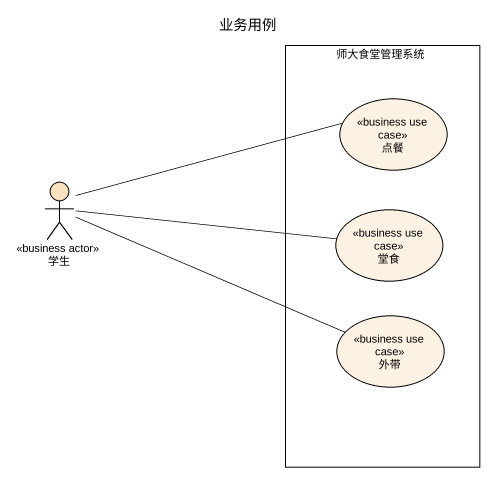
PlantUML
@startuml
title 业务用例
rectangle 师大食堂管理系统 {
  usecase 点餐 <<business use case>>
  usecase 堂食 <<business use case>>
  usecase 外带 <<business use case>>
}
actor 学生 <<business actor>> #F8E2C1
学生 -right- 点餐
学生 -right- 堂食
学生 -right- 外带
@enduml
